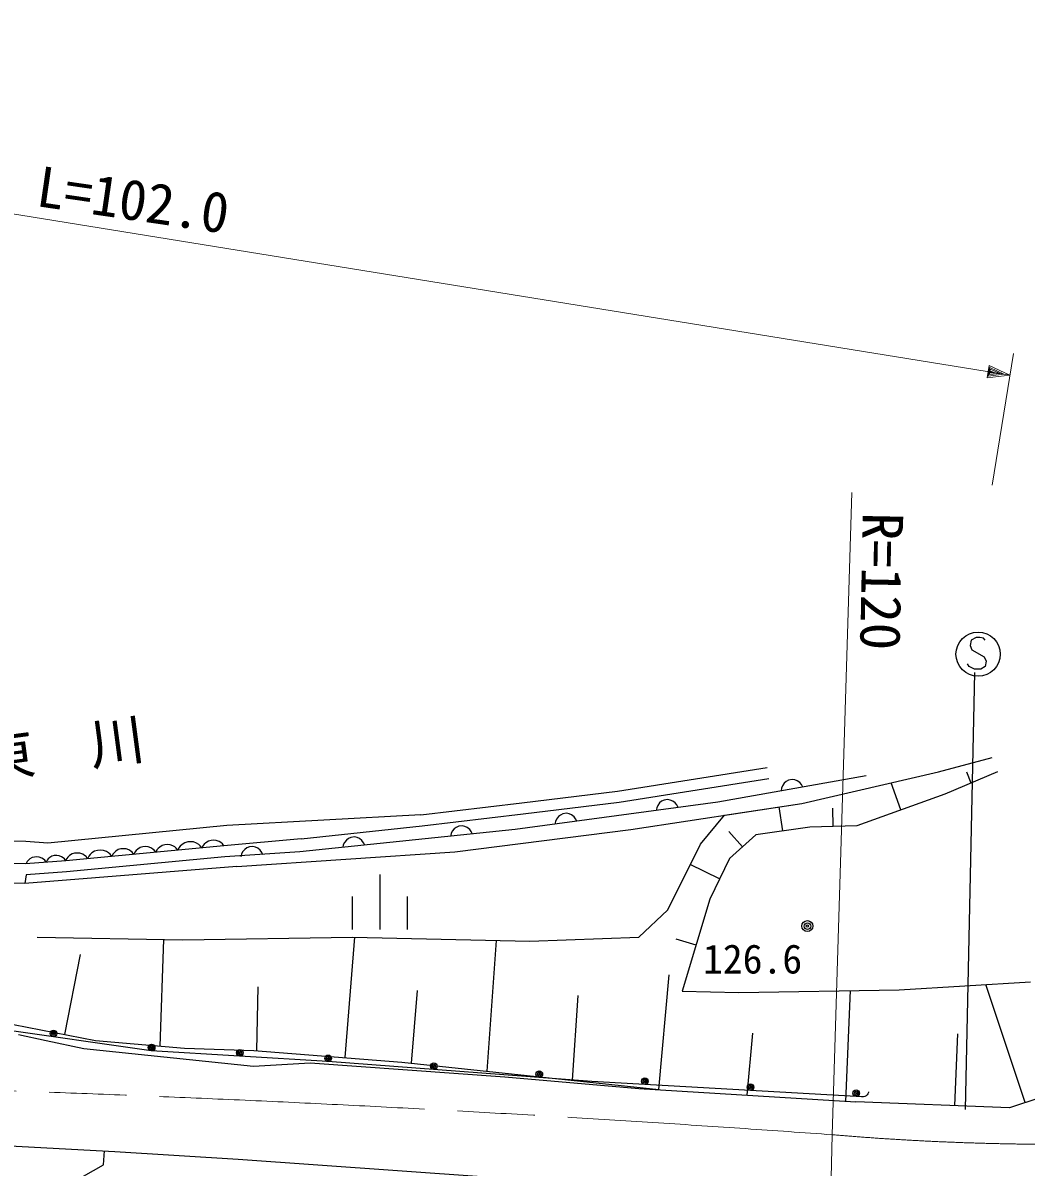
# Model space of a CAD drawing. Units: millimetres, scale not verified. Extents: x 40000 to 680000, y 20000 to 380000.
# Drawn here: x 367416 to 412824, y 265674 to 317475 of the extents above; entities that cross this region are included whole.
import ezdxf
from ezdxf.enums import TextEntityAlignment as Align

# ---------------------------------------------------------------- set-up
doc = ezdxf.new("R2010")
doc.units = ezdxf.units.MM
doc.header["$LTSCALE"] = 1000
doc.linetypes.add('CHAIN', pattern=[18.5, 12, -1.5, 3.5, -1.5])
for name, color, linetype, lineweight in [('M-BGD', 7, 'Continuous', 25), ('M-BGD-EXST', 7, 'Continuous', 25), ('M-BMK', 2, 'CHAIN', 13), ('M-STR-HTXT', 7, 'Continuous', 13)]:
    doc.layers.add(name, color=color, linetype=linetype, lineweight=lineweight)
doc.styles.add('ＭＳ ゴシック', font='')
doc.styles.get('ＭＳ ゴシック').set_extended_font_data('MS Gothic')

msp = doc.modelspace()

# ---------------------------------------------------------------- linework, layer by layer
at = {"layer": 'M-BGD'}
for p, q in [((408855, 283566), (411293, 284220)), ((394333, 282694), (401105, 283762)), ((405584, 283388), (398863, 282200)), ((402670, 282140), (408855, 283566)), ((402670, 282140), (408855, 283566)), ((411531, 283566), (409152, 282556)), ((410342, 283061), (410135, 283548)), ((394403, 282200), (401183, 283269)), ((401791, 282940), (401750, 282832)), ((401873, 283056), (401791, 282940)), ((401961, 283133), (401873, 283056)), ((402072, 283193), (401961, 283133)), ((402229, 283221), (402072, 283193)), ((402354, 283202), (402229, 283221)), ((402463, 283161), (402354, 283202)), ((402579, 283080), (402463, 283161)), ((402656, 282992), (402579, 283080)), ((402716, 282881), (402656, 282992)), ((407160, 281843), (406719, 283074)), ((390000, 282161), (394333, 282694)), ((401750, 282832), (401731, 282707)), ((409152, 282556), (405168, 281130)), ((385424, 281626), (390000, 282161)), ((398863, 282200), (389704, 280952)), ((390061, 281665), (394403, 282200)), ((394938, 280952), (402670, 282140)), ((396102, 281944), (396078, 281820)), ((396148, 282051), (396102, 281944)), ((396233, 282164), (396148, 282051)), ((396324, 282237), (396233, 282164)), ((396438, 282293), (396324, 282237)), ((396596, 282314), (396438, 282293)), ((396720, 282291), (396596, 282314)), ((396828, 282245), (396720, 282291)), ((396940, 282159), (396828, 282245)), ((397013, 282069), (396940, 282159)), ((397069, 281955), (397013, 282069)), ((399170, 281602), (402670, 282140)), ((401807, 280893), (401648, 281983)), ((404097, 281100), (404074, 281917)), ((385424, 281626), (376640, 281142)), ((385482, 281130), (390061, 281665)), ((391522, 281321), (391499, 281196)), ((391568, 281428), (391522, 281321)), ((391654, 281540), (391568, 281428)), ((391745, 281613), (391654, 281540)), ((391858, 281669), (391745, 281613)), ((392017, 281690), (391858, 281669)), ((392141, 281667), (392017, 281690)), ((392248, 281621), (392141, 281667)), ((392361, 281536), (392248, 281621)), ((392434, 281445), (392361, 281536)), ((392490, 281331), (392434, 281445)), ((398090, 280298), (399170, 281602)), ((367547, 280411), (346975, 280873)), ((376640, 281142), (368551, 280339)), ((389704, 280952), (379951, 279942)), ((380010, 280536), (385482, 281130)), ((386796, 280771), (386769, 280648)), ((386846, 280877), (386796, 280771)), ((386935, 280986), (386846, 280877)), ((387028, 281056), (386935, 280986)), ((386969, 279942), (394938, 280952)), ((387143, 281108), (387028, 281056)), ((387302, 281125), (387143, 281108)), ((387426, 281098), (387302, 281125)), ((387531, 281048), (387426, 281098)), ((387641, 280959), (387531, 281048)), ((387711, 280866), (387641, 280959)), ((387763, 280751), (387711, 280866)), ((399993, 280180), (399368, 280874)), ((403027, 281071), (400588, 280714)), ((405168, 281130), (403027, 281071)), ((368551, 280339), (367547, 280411)), ((373839, 280265), (373722, 280234)), ((373959, 280277), (373839, 280265)), ((374080, 280268), (373959, 280277)), ((374205, 280219), (374080, 280268)), ((374621, 280281), (374540, 280207)), ((374746, 280359), (374621, 280281)), ((374876, 280393), (374746, 280359)), ((375007, 280406), (374876, 280393)), ((375141, 280396), (375007, 280406)), ((375278, 280343), (375141, 280396)), ((375372, 280285), (375278, 280343)), ((375444, 280226), (375372, 280285)), ((375624, 280293), (375570, 280228)), ((375698, 280360), (375624, 280293)), ((375812, 280431), (375698, 280360)), ((375930, 280462), (375812, 280431)), ((376049, 280474), (375930, 280462)), ((376171, 280465), (376049, 280474)), ((376296, 280416), (376171, 280465)), ((376381, 280364), (376296, 280416)), ((376446, 280310), (376381, 280364)), ((376516, 280216), (376446, 280310)), ((380010, 280536), (376516, 280216)), ((381919, 280266), (381892, 280143)), ((381969, 280372), (381919, 280266)), ((382058, 280481), (381969, 280372)), ((382151, 280551), (382058, 280481)), ((382266, 280603), (382151, 280551)), ((382426, 280620), (382266, 280603)), ((382549, 280593), (382426, 280620)), ((382655, 280543), (382549, 280593)), ((382764, 280454), (382655, 280543)), ((382834, 280361), (382764, 280454)), ((382887, 280246), (382834, 280361)), ((396603, 277328), (398090, 280298)), ((400588, 280714), (399399, 279645)), ((367528, 279411), (337503, 279980)), ((368732, 279750), (368628, 279688)), ((368838, 279776), (368732, 279750)), ((368946, 279783), (368838, 279776)), ((369055, 279773), (368946, 279783)), ((369167, 279727), (369055, 279773)), ((376516, 280216), (369360, 279542)), ((376516, 280216), (369360, 279542)), ((369526, 279779), (369452, 279712)), ((369640, 279850), (369526, 279779)), ((369757, 279881), (369640, 279850)), ((369877, 279892), (369757, 279881)), ((369998, 279884), (369877, 279892)), ((370123, 279835), (369998, 279884)), ((370208, 279783), (370123, 279835)), ((370274, 279729), (370208, 279783)), ((370343, 279635), (370274, 279729)), ((370398, 279750), (370343, 279635)), ((370458, 279822), (370398, 279750)), ((370539, 279896), (370458, 279822)), ((370664, 279974), (370539, 279896)), ((370794, 280009), (370664, 279974)), ((370925, 280021), (370794, 280009)), ((371059, 280012), (370925, 280021)), ((371196, 279958), (371059, 280012)), ((371290, 279901), (371196, 279958)), ((371362, 279841), (371290, 279901)), ((371438, 279738), (371362, 279841)), ((371488, 279843), (371438, 279738)), ((371542, 279908), (371488, 279843)), ((371617, 279976), (371542, 279908)), ((371730, 280047), (371617, 279976)), ((371848, 280078), (371730, 280047)), ((371967, 280089), (371848, 280078)), ((372089, 280080), (371967, 280089)), ((372214, 280032), (372089, 280080)), ((372299, 279980), (372214, 280032)), ((372365, 279926), (372299, 279980)), ((372434, 279832), (372365, 279926)), ((372484, 279937), (372434, 279832)), ((372538, 280002), (372484, 279937)), ((372612, 280069), (372538, 280002)), ((372726, 280140), (372612, 280069)), ((372844, 280172), (372726, 280140)), ((372963, 280183), (372844, 280172)), ((373084, 280174), (372963, 280183)), ((373209, 280126), (373084, 280174)), ((373295, 280073), (373209, 280126)), ((373360, 280019), (373295, 280073)), ((373429, 279925), (373360, 280019)), ((373480, 280031), (373429, 279925)), ((373534, 280096), (373480, 280031)), ((373608, 280163), (373534, 280096)), ((373722, 280234), (373608, 280163)), ((374290, 280167), (374205, 280219)), ((374356, 280113), (374290, 280167)), ((374425, 280019), (374356, 280113)), ((374480, 280135), (374425, 280019)), ((374540, 280207), (374480, 280135)), ((375520, 280122), (375444, 280226)), ((375570, 280228), (375520, 280122)), ((379951, 279942), (376562, 279718)), ((377096, 279288), (386969, 279942)), ((377312, 279845), (377282, 279723)), ((377363, 279950), (377312, 279845)), ((377455, 280058), (377363, 279950)), ((377550, 280126), (377455, 280058)), ((377666, 280175), (377550, 280126)), ((377825, 280188), (377666, 280175)), ((377948, 280158), (377825, 280188)), ((378053, 280107), (377948, 280158)), ((378161, 280015), (378053, 280107)), ((378229, 279921), (378161, 280015)), ((378278, 279805), (378229, 279921)), ((377096, 279288), (367511, 278511)), ((369360, 279542), (367528, 279411)), ((369360, 279542), (367528, 279411)), ((367613, 279507), (367565, 279414)), ((367663, 279565), (367613, 279507)), ((367730, 279624), (367663, 279565)), ((367834, 279686), (367730, 279624)), ((367941, 279711), (367834, 279686)), ((368049, 279719), (367941, 279711)), ((368158, 279709), (368049, 279719)), ((368269, 279663), (368158, 279709)), ((368345, 279614), (368269, 279663)), ((368402, 279564), (368345, 279614)), ((368463, 279478), (368402, 279564)), ((368510, 279572), (368463, 279478)), ((368560, 279629), (368510, 279572)), ((368628, 279688), (368560, 279629)), ((369242, 279678), (369167, 279727)), ((369300, 279628), (369242, 279678)), ((369360, 279542), (369300, 279628)), ((369398, 279646), (369347, 279541)), ((376562, 279718), (369396, 279044)), ((369452, 279712), (369398, 279646)), ((398953, 278724), (397624, 279366)), ((399399, 279645), (398507, 277803)), ((367511, 278511), (337328, 279083)), ((367564, 278912), (367511, 278511)), ((369396, 279044), (367564, 278912)), ((383565, 278923), (383565, 276426)), ((382315, 277924), (382315, 276426)), ((384815, 277924), (384815, 276426)), ((398507, 277803), (397258, 273644)), ((395295, 276080), (396603, 277328)), ((368056, 276080), (374658, 275961)), ((373627, 271152), (373799, 275977)), ((374658, 275961), (382330, 276080)), ((382008, 270632), (382440, 276078)), ((382330, 276080), (390359, 275902)), ((388435, 270017), (388845, 275935)), ((390359, 275902), (395295, 276080)), ((397882, 275724), (396984, 275993)), ((369313, 271680), (370018, 275301)), ((396205, 269180), (396671, 274372)), ((407071, 273704), (413018, 274060)), ((377998, 270947), (378066, 273831)), ((385011, 270383), (385271, 273662)), ((397258, 273644), (399815, 273585)), ((399815, 273585), (407071, 273704)), ((404661, 268650), (404873, 273668)), ((412780, 268594), (410997, 273939)), ((392291, 269605), (392556, 273440)), ((373223, 270939), (365329, 272074)), ((366985, 272133), (370709, 271408)), ((367215, 271673), (368474, 271403)), ((400200, 268930), (400452, 271739)), ((409598, 268460), (409735, 271705)), ((368474, 271403), (370181, 271048)), ((370181, 271048), (377857, 270241)), ((370709, 271408), (374726, 271055)), ((381223, 270448), (373223, 270939)), ((374726, 271055), (377864, 270957)), ((377864, 270957), (384566, 270431)), ((393171, 269555), (381223, 270448)), ((384566, 270431), (396206, 269186)), ((377857, 270241), (380415, 270397)), ((380415, 270397), (389236, 269763)), ((389236, 269763), (395296, 269237)), ((405126, 268871), (393171, 269555)), ((395296, 269237), (405111, 268622)), ((405376, 268857), (405126, 268871)), ((405456, 268852), (405376, 268857)), ((405527, 268868), (405456, 268852)), ((405579, 268895), (405527, 268868)), ((405631, 268942), (405579, 268895)), ((405664, 268990), (405631, 268942)), ((405688, 269049), (405664, 268990)), ((405690, 269089), (405688, 269049)), ((412067, 268356), (405111, 268622)), ((413494, 268832), (412067, 268356)), ((362107, 266887), (371572, 266384)), ((371071, 265775), (371113, 266409)), ((371572, 266384), (377161, 266028)), ((369362, 264813), (371071, 265775)), ((377161, 266028), (391790, 264988))]:
    msp.add_line(p, q, dxfattribs=at)
for centre, radius in [((368801, 271726), 150), ((368801, 271726), 90), ((368801, 271726), 30), ((373232, 271088), 150), ((373244, 271087), 150), ((373232, 271088), 90), ((373244, 271087), 90), ((373232, 271088), 30), ((373244, 271087), 30), ((377232, 270843), 150), ((377232, 270843), 90), ((377232, 270843), 30), ((381233, 270598), 150), ((381235, 270598), 150), ((381233, 270598), 90), ((381235, 270598), 90), ((381233, 270598), 30), ((381235, 270598), 30), ((386012, 270241), 150), ((386012, 270241), 90), ((386012, 270241), 30), ((390790, 269884), 150), ((390790, 269884), 90), ((390790, 269884), 30), ((395568, 269568), 150), ((395568, 269568), 90), ((395568, 269568), 30), ((400352, 269295), 150), ((400352, 269295), 90), ((400352, 269295), 30), ((405135, 269021), 150), ((405135, 269021), 90), ((405135, 269021), 30)]:
    msp.add_circle(centre, radius, dxfattribs=at)
for major_axis in [(250, 0), (150, 0), (50, 0)]:
    msp.add_ellipse((402925, 276585), major_axis=major_axis, ratio=0.998985, dxfattribs=at)
at = {"layer": 'M-BGD-EXST'}
for p, q in [((410570, 289653), (410330, 289533)), ((410730, 289653), (410570, 289653)), ((410890, 289613), (410730, 289653)), ((410970, 289533), (410890, 289613)), ((410330, 289533), (410290, 289293)), ((410290, 289293), (410370, 289094)), ((410370, 289094), (410930, 288774)), ((410930, 288774), (411010, 288574)), ((411010, 288574), (410970, 288335)), ((410484, 288066), (410069, 268275)), ((410250, 288335), (410170, 288454)), ((410490, 288215), (410250, 288335)), ((410770, 288215), (410490, 288215)), ((410970, 288335), (410770, 288215))]:
    msp.add_line(p, q, dxfattribs=at)
msp.add_ellipse((410650, 288894), major_axis=(1000, 0), ratio=0.998985, dxfattribs=at)
at = {"layer": 'M-BMK'}
for centre, major_axis, start_param, end_param in [((332018, -729165), (999914, 0), 1.498693, 1.561813), ((414243, 386574), (119990, 0), 4.627353, 4.895512)]:
    msp.add_ellipse(centre, major_axis=major_axis, ratio=0.998985, start_param=start_param, end_param=end_param, dxfattribs=at)
at = {"layer": 'M-STR-HTXT'}
for p, q in [((313452, 317475), (412090, 301527)), ((412250, 302513), (411283, 296541)), ((411059, 301410), (411148, 301963)), ((412090, 301527), (411059, 301410)), ((411111, 301483), (411175, 301877)), ((411814, 301572), (411111, 301483)), ((411148, 301963), (412090, 301527)), ((411163, 301555), (411201, 301792)), ((411656, 301597), (411163, 301555)), ((411175, 301877), (411814, 301572)), ((411201, 301792), (411656, 301597)), ((411215, 301628), (411228, 301707)), ((411419, 301635), (411215, 301628)), ((411228, 301707), (411419, 301635)), ((404052, 267139), (404928, 296208)), ((404052, 267139), (403146, 235265))]:
    msp.add_line(p, q, dxfattribs=at)

# ---------------------------------------------------------------- texts
at = {"layer": 'M-STR-HTXT', "style": 'ＭＳ ゴシック'}
for s, rotation, p in [('L=102.0', 351.708, (367881, 308645)), ('R=120', 268.899, (404882, 295337)), ('東\u3000川', 7.592, (365651, 282662))]:
    msp.add_text(s, height=1833, rotation=rotation, dxfattribs=at).set_placement(p, align=Align.BOTTOM_LEFT)
msp.add_text('126.6', height=1320, dxfattribs=at).set_placement((398198, 274042), align=Align.BOTTOM_LEFT)

doc.saveas('drawing.dxf')
